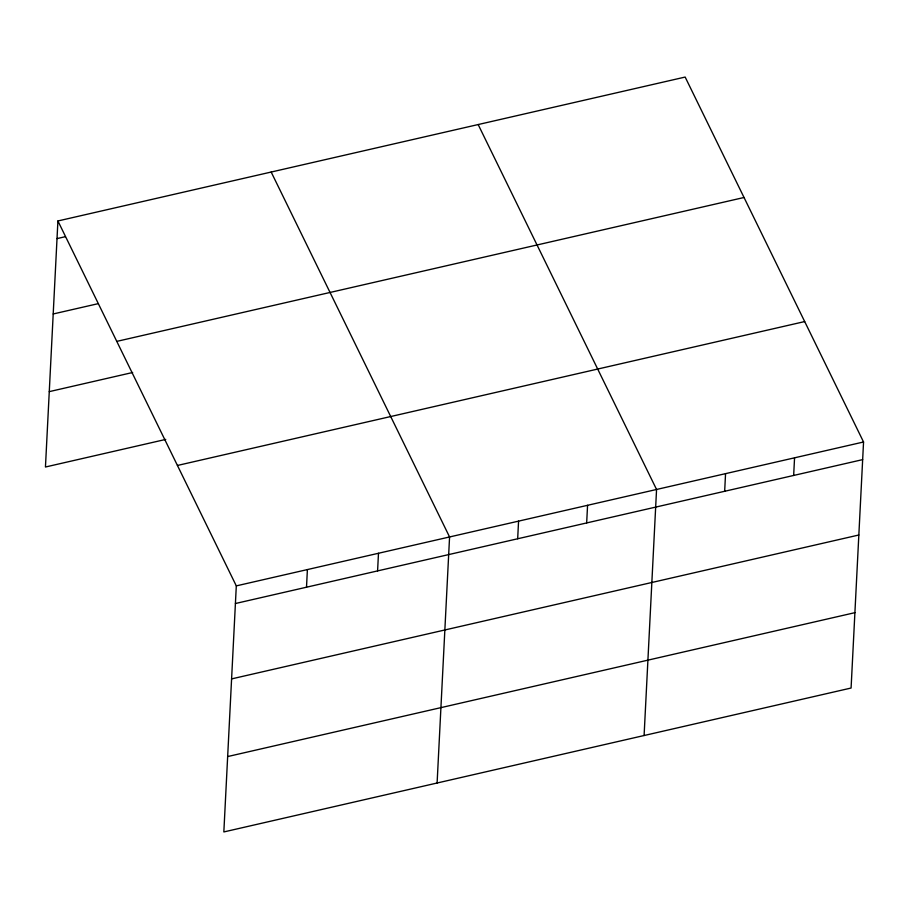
<?xml version="1.0" encoding="UTF-8"?>
<svg xmlns="http://www.w3.org/2000/svg" width="909" height="909" viewBox="0 0 909 909"><rect width="100%" height="100%" fill="white"/><g stroke="black" fill="none" stroke-linecap="round" stroke-linejoin="round"><path stroke-width="1.36" d="M57.915 220.967L236.306 585.885L223.841 831.94L851.085 688.033L863.55 441.99L685.159 77.06L57.915 220.967L45.45 467.01L165.756 439.411M306.503 587.214L307.401 569.579M377.587 570.909L378.485 553.274M437.104 783.013L449.569 536.958L271.177 172.04M517.676 538.764L518.562 521.13M586.669 522.936L587.566 505.302M644.095 735.529L656.559 489.474L478.168 124.556M724.666 491.28L725.552 473.646M793.659 475.452L794.557 457.818M57.017 238.601L65.221 236.715M53.199 313.969L98.32 303.629M116.784 341.386L744.028 197.492M49.268 391.631L132.657 372.497M177.437 465.465L804.681 321.57M236.306 585.885L863.55 441.99M235.42 603.519L862.652 459.624M231.602 678.898L858.835 535.003M227.659 756.561L854.903 612.666"/></g></svg>
